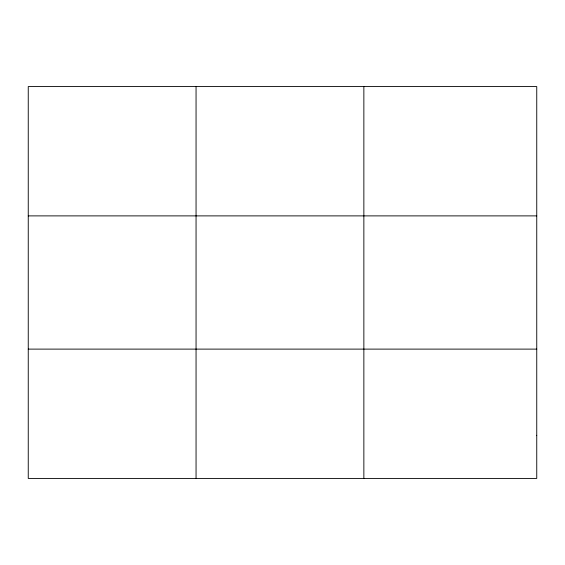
<?xml version="1.0" encoding="UTF-8"?>
<svg xmlns="http://www.w3.org/2000/svg" width="565" height="565" viewBox="0 0 565 565"><rect width="100%" height="100%" fill="white"/><g stroke="black" fill="none" stroke-linecap="round" stroke-linejoin="round"><path stroke-width="0.85" d="M196.055 478.421L196.055 86.579M363.86 478.421L363.86 86.579M28.25 215.887L536.75 215.887M28.25 349.114L536.75 349.114M536.75 435.318L536.75 478.421L28.25 478.421L28.25 86.579L536.75 86.579L536.75 435.318"/></g></svg>
